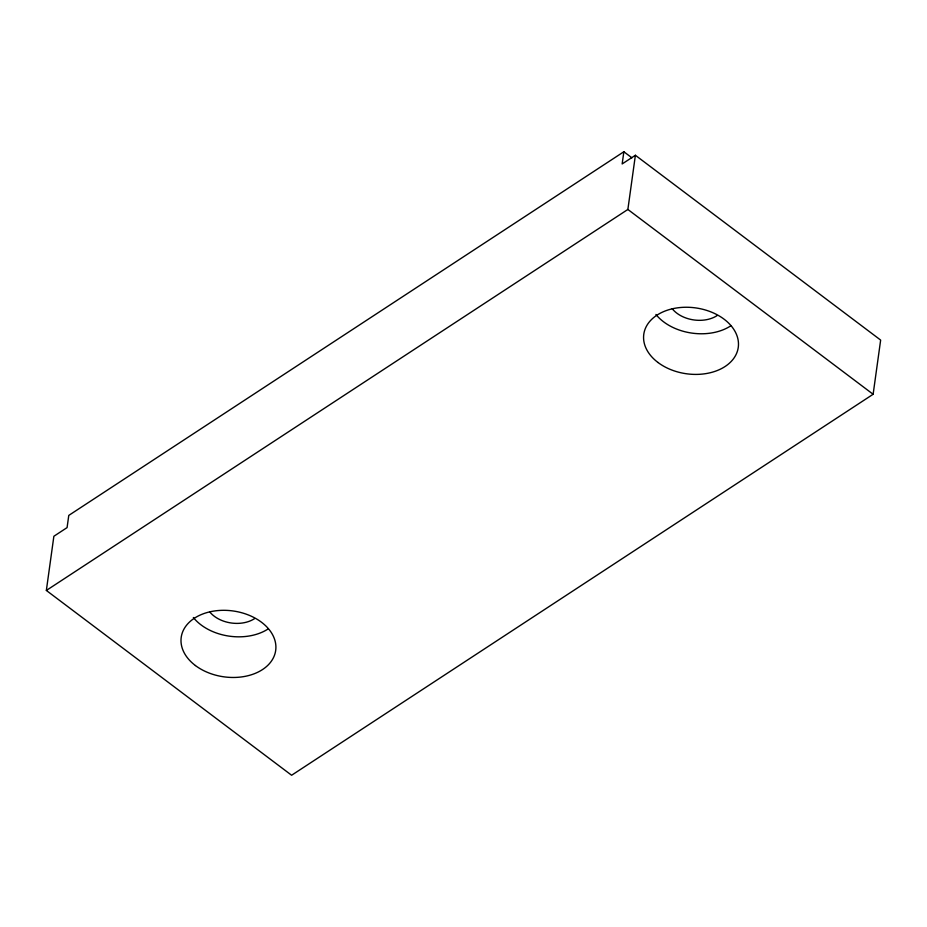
<?xml version="1.0" encoding="UTF-8"?>
<svg xmlns="http://www.w3.org/2000/svg" width="927" height="927" viewBox="0 0 927 927"><rect width="100%" height="100%" fill="white"/><g stroke="black" fill="none" stroke-linecap="round" stroke-linejoin="round"><path stroke-width="1.39" d="M623.859 151.75L622.168 163.94L635.389 155.272L880.65 340.082L873.13 394.265L291.611 775.25L46.35 590.453L53.87 536.269L67.08 527.602L68.772 515.412L623.859 151.75L631.924 157.822M46.35 590.453L627.869 209.456L635.389 155.272M627.869 209.456L873.13 394.265M717.104 315.586A28.61 19.954 7.9 0 1 672.226 308.749M730.731 325.864A47.683 33.245 7.9 0 1 655.934 314.462M254.531 618.645A28.61 19.954 7.9 0 1 209.653 611.808M268.158 628.923A47.683 33.245 7.9 0 1 193.361 617.521M657.985 362.48A47.683 33.245 7.9 0 0 737.046 352.237A47.683 33.245 7.9 0 0 678.043 307.776A47.683 33.245 7.9 0 0 657.985 362.48M195.412 665.54A47.683 33.245 7.9 0 0 274.473 655.296A47.683 33.245 7.9 0 0 215.481 610.835A47.683 33.245 7.9 0 0 195.412 665.54"/></g></svg>
